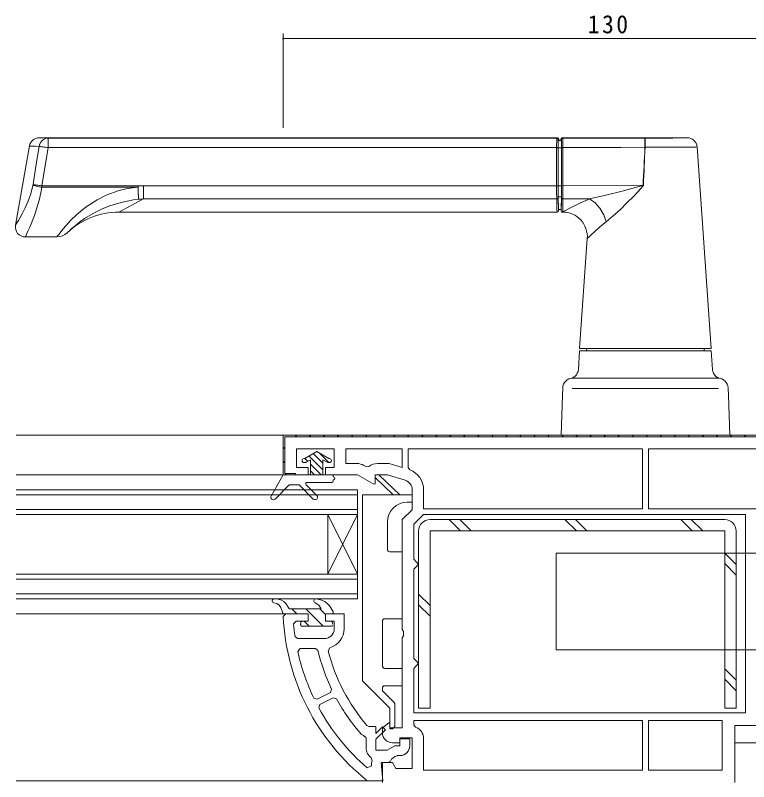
# Model space of a CAD drawing. Units: millimetres on the paper. Extents: x -420 to 373, y -297 to 267.
# Drawn here: x 103.5 to 251.3, y -151.9 to 2.6 of the extents above; entities that cross this region are included whole.
import ezdxf

# ---------------------------------------------------------------- set-up
doc = ezdxf.new("R2010")
doc.units = ezdxf.units.MM
doc.linetypes.add('DASHED3', pattern=[4, 3, -1])
for name, color, linetype, lineweight in [('0-3_YKK_12', 2, 'Continuous', 9), ('0-4_YKK_D', 6, 'Continuous', 9), ('0-6_YKK_13', 4, 'Continuous', 9), ('0-7_YKK_11', 7, 'Continuous', 9)]:
    doc.layers.add(name, color=color, linetype=linetype, lineweight=lineweight)
doc.styles.add('ＭＳ ゴシック', font='')
doc.styles.get('ＭＳ ゴシック').set_extended_font_data('MS Gothic')

msp = doc.modelspace()

# ---------------------------------------------------------------- linework, layer by layer
at = {"layer": '0-3_YKK_12'}
for p, q in [((103.631, -82.073), (157.986, -82.073)), ((103.631, -90.073), (157.258, -90.073)), ((103.631, -93.069), (172.484, -93.069)), ((103.631, -94.069), (172.484, -94.069)), ((172.484, -93.069), (172.484, -98.069)), ((103.631, -97.069), (172.484, -97.069)), ((103.631, -98.069), (172.484, -98.069)), ((166.484, -110.069), (166.484, -98.069)), ((172.484, -110.069), (166.484, -98.069)), ((172.484, -98.069), (166.484, -110.069)), ((172.484, -110.069), (172.484, -98.069)), ((103.631, -110.069), (172.484, -110.069)), ((103.631, -111.069), (172.484, -111.069)), ((172.484, -110.069), (172.484, -115.069)), ((103.631, -114.069), (172.484, -114.069)), ((103.631, -115.069), (172.484, -115.069)), ((103.631, -118.073), (157.662, -118.073)), ((257.986, -144.073), (248.486, -144.076)), ((103.631, -151.773), (174.66, -151.773))]:
    msp.add_line(p, q, dxfattribs=at)
at = {"layer": '0-4_YKK_D'}
for p, q in [((157.486, -20.073), (157.486, -1.073)), ((157.486, -2.073), (287.486, -2.073))]:
    msp.add_line(p, q, dxfattribs=at)
for start, end in [(0, 180), (180, 0)]:
    msp.add_arc((157.486, -2.073), 0.106, start, end, dxfattribs=at)
at = {"layer": '0-6_YKK_13'}
for p, q in [((108.437, -22.092), (108.312, -22.073)), ((212.687, -22.073), (108.312, -22.073)), ((212.614, -22.146), (110.081, -22.146)), ((110.081, -24.076), (110.081, -22.146)), ((212.687, -22.073), (212.614, -22.146)), ((212.914, -22.446), (212.987, -22.373)), ((213.56, -22.646), (212.914, -22.646)), ((212.987, -22.573), (212.987, -22.373)), ((213.487, -22.573), (212.987, -22.573)), ((213.487, -22.573), (213.487, -22.373)), ((213.487, -22.573), (213.56, -22.646)), ((213.86, -22.146), (213.787, -22.073)), ((213.787, -22.073), (238.916, -22.073)), ((238.916, -22.073), (238.888, -22.079)), ((103.521, -39.726), (106.342, -23.726)), ((108.278, -23.828), (107.65, -27.776)), ((212.897, -31.77), (212.899, -24.087)), ((212.901, -24.094), (213.573, -24.094)), ((213.573, -24.094), (213.576, -31.777)), ((213.578, -31.768), (213.575, -24.085)), ((230.395, -24.008), (230.403, -24.008)), ((230.403, -24.008), (230.412, -24.008)), ((240.912, -23.934), (243.737, -64.573)), ((107.65, -27.776), (107.053, -31.537)), ((107.053, -31.537), (107.036, -31.632)), ((108.827, -32.069), (108.845, -31.783)), ((128.216, -32.069), (108.827, -32.069)), ((129.31, -31.759), (128.216, -31.783)), ((128.216, -32.069), (128.216, -31.783)), ((129.31, -34.401), (129.31, -31.759)), ((212.899, -31.777), (213.576, -31.777)), ((230.01, -31.659), (213.872, -31.757)), ((230.092, -31.664), (230.01, -31.659)), ((212.909, -33.978), (213.566, -33.978)), ((129.31, -34.401), (124.32, -37.073)), ((128.328, -34.49), (128.818, -34.441)), ((128.818, -34.441), (129.31, -34.401)), ((129.31, -34.401), (212.608, -34.401)), ((219.236, -34.413), (213.863, -34.402)), ((219.236, -34.413), (219.237, -34.413)), ((212.687, -37.073), (124.32, -37.073)), ((212.987, -36.773), (212.985, -36.771)), ((212.987, -36.773), (212.987, -36.573)), ((213.487, -36.573), (212.987, -36.573)), ((213.487, -36.773), (213.487, -36.573)), ((213.489, -36.759), (213.487, -36.773)), ((113.963, -41.223), (114.11, -41.081)), ((114.11, -41.081), (114.448, -40.768)), ((111.871, -42.073), (105.491, -42.073)), ((217.237, -64.573), (218.777, -42.42)), ((218.655, -65.073), (218.637, -64.573)), ((242.337, -64.573), (242.32, -65.073)), ((216.977, -68.799), (217.237, -65.073)), ((217.237, -65.073), (243.737, -65.073)), ((243.998, -68.799), (243.737, -65.073)), ((245.154, -70.573), (215.82, -70.573)), ((247.208, -74.065), (247.153, -72.503)), ((213.487, -82.073), (213.767, -74.065)), ((245.225, -72.633), (215.749, -72.633)), ((247.208, -74.065), (247.487, -82.073)), ((213.487, -82.073), (216.485, -82.073)), ((244.489, -82.073), (216.485, -82.073)), ((244.489, -82.073), (247.487, -82.073)), ((164.236, -85.373), (161.811, -86.773)), ((162.69, -86.265), (165.486, -89.061)), ((163.544, -85.772), (165.486, -87.714)), ((164.236, -85.373), (166.661, -86.773)), ((164.841, -85.723), (166.692, -87.573)), ((161.811, -86.773), (161.686, -86.773)), ((161.918, -87.573), (161.686, -87.573)), ((161.836, -86.758), (162.422, -87.344)), ((162.986, -87.018), (162.118, -87.519)), ((162.986, -87.018), (162.986, -90.073)), ((162.986, -87.908), (165.151, -90.073)), ((165.486, -87.018), (166.353, -87.519)), ((165.486, -87.018), (165.486, -90.073)), ((166.786, -87.573), (166.553, -87.573)), ((166.786, -86.773), (166.661, -86.773)), ((162.986, -89.255), (163.804, -90.073)), ((155.052, -94.325), (157.486, -90.073)), ((167.586, -90.073), (157.486, -90.073)), ((167.586, -90.073), (167.586, -90.473)), ((167.586, -91.073), (167.586, -91.273)), ((176.789, -90.074), (175.989, -90.074)), ((175.989, -90.074), (175.989, -90.574)), ((175.989, -90.574), (179.652, -94.074)), ((180.967, -94.074), (176.789, -90.074)), ((158.686, -92.073), (155.84, -94.926)), ((160.686, -92.073), (158.686, -92.073)), ((160.686, -92.073), (163.539, -94.927)), ((164.247, -94.219), (162.112, -92.085)), ((167.286, -91.573), (162.324, -91.573)), ((173.489, -131.574), (173.489, -94.074)), ((173.489, -94.074), (183.489, -94.074)), ((183.489, -94.074), (183.489, -95.574)), ((183.489, -95.574), (182.489, -95.574)), ((178.489, -99.574), (178.489, -105.074)), ((246.486, -99.073), (187.086, -99.073)), ((190.941, -99.073), (193.241, -101.373)), ((193.064, -99.073), (195.364, -101.373)), ((214.276, -99.073), (216.576, -101.373)), ((216.399, -99.073), (218.699, -101.373)), ((237.61, -99.073), (239.91, -101.373)), ((239.733, -99.073), (242.033, -101.373)), ((212.487, -105.821), (212.487, -125.321)), ((212.487, -105.821), (262.484, -105.821)), ((246.486, -105.825), (248.786, -108.125)), ((246.486, -107.948), (248.786, -110.248)), ((184.786, -114.129), (187.086, -116.429)), ((158.851, -117.073), (165.12, -117.073)), ((159.219, -117.073), (160.219, -118.073)), ((162.048, -117.073), (165.548, -120.573)), ((164.876, -117.073), (166.001, -118.197)), ((184.786, -116.252), (187.086, -118.552)), ((162.286, -118.073), (157.662, -118.073)), ((162.486, -119.373), (162.486, -118.273)), ((165.986, -118.273), (165.986, -119.373)), ((167.286, -118.073), (166.186, -118.073)), ((160.986, -120.273), (160.986, -120.073)), ((161.486, -119.573), (162.286, -119.573)), ((161.719, -119.573), (162.719, -120.573)), ((166.186, -119.573), (166.986, -119.573)), ((177.489, -119.574), (177.489, -128.574)), ((167.186, -120.573), (161.286, -120.573)), ((212.487, -125.321), (262.487, -125.321)), ((246.486, -129.16), (248.786, -131.46)), ((246.486, -131.283), (248.786, -133.583)), ((178.989, -137.074), (173.489, -131.574)), ((177.489, -133.074), (177.489, -133.387)), ((177.636, -133.74), (179.989, -136.094))]:
    msp.add_line(p, q, dxfattribs=at)
at = {"layer": '0-6_YKK_13', "linetype": 'DASHED3'}
msp.add_line((213.767, -74.065), (213.821, -72.503), dxfattribs=at)
at = {"layer": '0-6_YKK_13'}
for points in [[(108.278, -23.828), (108.358, -23.487), (108.491, -23.167), (108.673, -22.877), (108.899, -22.626), (109.161, -22.422), (109.451, -22.271), (109.761, -22.178), (110.081, -22.146)], [(110.081, -22.146), (109.989, -22.144), (108.893, -22.116), (108.457, -22.095), (108.437, -22.092)], [(212.614, -22.146), (212.611, -22.186), (212.609, -22.297), (212.606, -22.475), (212.604, -22.714), (212.602, -23.004), (212.601, -23.337), (212.6, -23.698), (212.599, -24.076)], [(212.899, -24.087), (212.9, -23.765), (212.901, -23.458), (212.902, -23.176), (212.904, -22.928), (212.906, -22.725), (212.909, -22.574), (212.911, -22.48), (212.914, -22.446)], [(212.987, -22.573), (212.914, -22.646), (212.912, -22.676), (212.909, -22.759), (212.907, -22.893), (212.905, -23.072), (212.903, -23.29), (212.902, -23.539), (212.901, -23.81), (212.901, -24.094), (212.899, -31.777), (212.899, -32.296), (212.9, -32.796), (212.902, -33.256), (212.905, -33.656), (212.909, -33.978), (212.923, -34.896), (212.939, -35.623), (212.955, -36.148), (212.971, -36.467), (212.987, -36.573)], [(213.487, -22.373), (213.56, -22.446), (213.565, -22.547), (213.57, -22.828), (213.573, -23.258), (213.575, -23.788), (213.575, -24.085)], [(213.573, -24.094), (213.573, -23.81), (213.572, -23.539), (213.571, -23.29), (213.569, -23.072), (213.567, -22.893), (213.565, -22.759), (213.563, -22.676), (213.56, -22.646)], [(230.426, -22.147), (230.403, -22.147), (225.537, -22.147), (220.671, -22.146), (215.805, -22.146), (213.86, -22.146)], [(213.874, -24.075), (213.874, -23.724), (213.872, -23.101), (213.869, -22.595), (213.865, -22.265), (213.861, -22.15), (213.86, -22.146)], [(230.395, -24.008), (230.395, -23.641), (230.396, -23.29), (230.397, -22.97), (230.398, -22.69), (230.399, -22.461), (230.4, -22.291), (230.402, -22.185), (230.403, -22.147)], [(230.412, -24.008), (230.412, -23.64), (230.413, -23.29), (230.414, -22.97), (230.416, -22.69), (230.418, -22.461), (230.421, -22.291), (230.423, -22.185), (230.426, -22.147)], [(238.888, -22.079), (238.833, -22.084), (238.577, -22.094), (238.155, -22.104), (237.574, -22.113), (236.847, -22.121), (235.99, -22.129), (235.019, -22.135), (233.954, -22.14), (232.818, -22.144), (231.634, -22.146), (230.426, -22.147)], [(106.342, -23.726), (106.497, -23.749), (106.978, -23.778), (107.539, -23.802), (108.278, -23.828)], [(108.278, -23.828), (108.412, -23.841), (108.581, -23.86), (108.78, -23.885), (109.007, -23.915), (109.255, -23.95), (109.521, -23.989), (109.798, -24.032), (110.081, -24.076)], [(128.216, -31.783), (108.845, -31.783), (110.081, -24.076)], [(110.081, -24.076), (212.599, -24.076), (212.597, -31.759), (129.31, -31.759)], [(212.599, -24.076), (212.658, -24.077), (212.714, -24.077), (212.765, -24.078), (212.811, -24.079), (212.848, -24.081), (212.876, -24.083), (212.893, -24.085), (212.899, -24.087)], [(213.575, -24.085), (213.581, -24.083), (213.599, -24.081), (213.626, -24.08), (213.663, -24.078), (213.709, -24.077), (213.76, -24.076), (213.816, -24.075), (213.874, -24.075)], [(213.872, -31.757), (213.872, -31.157), (213.873, -28.759), (213.874, -24.075), (217.578, -24.06), (223.986, -24.034), (225.529, -24.028), (230.395, -24.008)], [(230.412, -24.008), (232.163, -24.007), (233.866, -24.004), (235.473, -23.999), (236.94, -23.992), (238.222, -23.984), (239.286, -23.974), (240.099, -23.963), (240.64, -23.951), (240.912, -23.934)], [(107.036, -31.632), (106.951, -32.019), (106.521, -33.575), (106.002, -35.012), (105.466, -36.24), (104.934, -37.309), (104.488, -38.127), (104.101, -38.79), (103.811, -39.266), (103.615, -39.579), (103.524, -39.721), (103.532, -39.709)], [(105.501, -42.052), (105.494, -42.067), (105.51, -42.034), (105.579, -41.891), (105.763, -41.503), (106.035, -40.914), (106.401, -40.088), (106.82, -39.079), (107.326, -37.746), (107.831, -36.239), (108.331, -34.452), (108.744, -32.546), (108.827, -32.069)], [(107.036, -31.632), (107.168, -31.675), (107.336, -31.723), (107.534, -31.776), (107.759, -31.832), (108.006, -31.891), (108.27, -31.951), (108.546, -32.011), (108.827, -32.069)], [(107.053, -31.537), (107.189, -31.55), (107.358, -31.569), (107.557, -31.594), (107.782, -31.624), (108.028, -31.658), (108.291, -31.697), (108.565, -31.739), (108.845, -31.783)], [(128.216, -32.069), (127.115, -32.171), (125.75, -32.39), (124.404, -32.714), (121.805, -33.643), (119.958, -34.576), (117.801, -35.991), (115.896, -37.562), (114.707, -38.716), (113.699, -39.807), (113.128, -40.473), (112.657, -41.051), (112.309, -41.494), (112.06, -41.821), (111.909, -42.021), (111.879, -42.061)], [(128.216, -32.069), (128.232, -32.438), (128.248, -32.798), (128.264, -33.144), (128.279, -33.47), (128.293, -33.773), (128.306, -34.046), (128.318, -34.287), (128.328, -34.49)], [(212.597, -31.759), (212.655, -31.76), (212.711, -31.76), (212.763, -31.761), (212.808, -31.763), (212.846, -31.764), (212.873, -31.766), (212.891, -31.768), (212.897, -31.77)], [(212.597, -31.759), (212.597, -32.382), (212.599, -32.983), (212.601, -33.535), (212.604, -34.014), (212.608, -34.401)], [(212.908, -34.147), (212.904, -33.799), (212.901, -33.368), (212.899, -32.871), (212.897, -32.331), (212.897, -31.77)], [(213.578, -31.768), (213.577, -32.445), (213.574, -33.285), (213.569, -33.965), (213.566, -34.148)], [(213.576, -31.777), (213.575, -32.296), (213.574, -32.796), (213.572, -33.256), (213.569, -33.656), (213.566, -33.978)], [(213.578, -31.768), (213.584, -31.766), (213.601, -31.764), (213.628, -31.762), (213.664, -31.76), (213.709, -31.759), (213.759, -31.758), (213.814, -31.757), (213.872, -31.757)], [(213.863, -34.402), (213.865, -34.198), (213.869, -33.443), (213.871, -32.509), (213.872, -31.757)], [(218.801, -42.397), (218.843, -42.355), (219.122, -42.08), (219.618, -41.602), (220.289, -40.974), (221.231, -40.134), (222.335, -39.222), (222.61, -39.008), (224.005, -37.844), (225.439, -36.514), (226.747, -35.235), (228.061, -33.911), (229.049, -32.896), (229.595, -32.325), (230.043, -31.801), (230.08, -31.725), (230.092, -31.664)], [(230.01, -31.659), (230.007, -31.667), (229.999, -31.677), (229.962, -31.7), (229.768, -31.77), (228.978, -31.992), (225.81, -32.833), (222.516, -33.67), (219.236, -34.413)], [(213.566, -33.978), (213.551, -34.896), (213.536, -35.623), (213.52, -36.148), (213.504, -36.467), (213.487, -36.573)], [(114.448, -40.768), (114.632, -40.597), (115.54, -39.812), (116.43, -39.112), (117.456, -38.384), (119.149, -37.352), (121.006, -36.431), (122.533, -35.824), (124.099, -35.322), (125.709, -34.917), (127.342, -34.62), (128.328, -34.49)], [(212.608, -34.401), (212.666, -34.396), (212.722, -34.381), (212.774, -34.358), (212.82, -34.326), (212.857, -34.288), (212.885, -34.244), (212.902, -34.196), (212.908, -34.147)], [(212.608, -34.401), (212.623, -35.346), (212.638, -36.095), (212.654, -36.636), (212.671, -36.963), (212.687, -37.073)], [(212.985, -36.771), (212.971, -36.666), (212.954, -36.344), (212.938, -35.812), (212.923, -35.076), (212.908, -34.147)], [(213.566, -34.148), (213.545, -35.453), (213.52, -36.343), (213.504, -36.664), (213.489, -36.759)], [(213.566, -34.148), (213.572, -34.197), (213.589, -34.244), (213.617, -34.288), (213.654, -34.326), (213.699, -34.357), (213.75, -34.381), (213.805, -34.396), (213.863, -34.402)], [(213.787, -37.073), (213.804, -36.963), (213.82, -36.635), (213.827, -36.414), (213.841, -35.837), (213.854, -35.088), (213.863, -34.402)], [(219.237, -34.413), (218.843, -34.581), (217.285, -35.286), (215.929, -35.949), (214.982, -36.435), (214.277, -36.809), (213.931, -36.996), (213.79, -37.073)], [(222.61, -39.008), (222.101, -37.588), (221.316, -36.269), (220.331, -35.177), (219.237, -34.413)], [(243.737, -64.573), (230.487, -64.573), (217.237, -64.573)], [(215.707, -70.524), (215.765, -70.502), (215.818, -70.479), (215.837, -70.47), (215.85, -70.463), (215.86, -70.459), (215.87, -70.453), (215.887, -70.445), (215.945, -70.414), (216.264, -70.197), (216.57, -69.877), (216.762, -69.572), (216.904, -69.212), (216.976, -68.813), (216.975, -68.8)], [(245.267, -70.524), (245.209, -70.502), (245.157, -70.479), (245.138, -70.47), (245.124, -70.463), (245.114, -70.459), (245.104, -70.453), (245.087, -70.445), (245.029, -70.414), (244.711, -70.197), (244.405, -69.877), (244.212, -69.572), (244.07, -69.212), (243.999, -68.813), (243.999, -68.8)], [(184.786, -101.373), (184.786, -137.073), (187.086, -137.073), (187.086, -101.373), (246.486, -101.373), (246.486, -137.073), (248.786, -137.073), (248.786, -101.373)], [(178.989, -105.574), (181.489, -105.574), (181.489, -119.074), (177.989, -119.074)], [(155.584, -115.862), (156.218, -115.99), (156.687, -116.331), (157.021, -116.818), (157.4, -117.919)], [(155.701, -115.073), (156.45, -115.106), (157.158, -115.289), (157.61, -115.588), (157.994, -115.997), (158.615, -116.958)], [(163.925, -115.851), (164.686, -116.331), (165.12, -117.073)], [(167.532, -117.601), (166.791, -116.477), (166.365, -115.999), (165.873, -115.62), (165.031, -115.278), (164.098, -115.073)], [(177.989, -129.074), (181.489, -129.074), (181.489, -132.574), (177.989, -132.574)], [(179.989, -136.094), (179.989, -140.774), (179.489, -141.274), (178.989, -141.274), (178.989, -137.074)]]:
    msp.add_lwpolyline(points, dxfattribs=at)
for centre, radius, start, end in [((108.312, -24.073), 2, 90.00127, 170.00034), ((212.614, -22.446), 0.3, 0.00526, 89.99472), ((212.687, -22.373), 0.3, 359.99908, 90), ((213.787, -22.373), 0.3, 90, 180.0009), ((213.86, -22.446), 0.3, 90.00526, 179.99472), ((238.916, -24.073), 2, 3.97696, 89.99884), ((-1537.476, 61.084), 1769.918, 356.99634, 357.24432), ((-1584.46, 47.937), 1816.297, 357.48814, 357.72986), ((-1098.737, -83.966), 1228.062, 2.30891, 2.43535), ((124.32, -52.073), 15, 89.7567, 133.76173), ((212.687, -36.773), 0.3, 270, 359.99857), ((213.787, -36.773), 0.3, 180.00142, 270.02521), ((213.79, -42.073), 5, 356.02264, 90), ((105.491, -40.073), 2, 170, 270), ((111.871, -39.073), 3, 270, 313.76173), ((215.82, -72.573), 2, 90, 177.99998), ((245.154, -72.573), 2, 2, 90), ((161.686, -87.173), 0.4, 90, 270), ((161.918, -87.173), 0.4, 270, 300), ((166.553, -87.173), 0.4, 239.99998, 270), ((166.786, -87.173), 0.4, 270, 90), ((167.586, -90.773), 0.3, 270, 90), ((162.324, -91.873), 0.3, 90, 224.99997), ((167.286, -91.273), 0.3, 269.99998, 359.99998), ((163.893, -94.573), 0.5, 225, 45.00015), ((155.486, -94.573), 0.5, 150.20996, 315.07144), ((182.489, -99.574), 4, 90, 180), ((187.086, -101.373), 2.3, 90, 180), ((246.486, -101.373), 2.3, 0, 90), ((178.989, -105.074), 0.5, 180, 270), ((155.673, -115.472), 0.4, 85.99062, 257.07654), ((164.045, -115.47), 0.4, 82.46327, 252.49817), ((158.851, -116.773), 0.3, 217.98883, 269.99998), ((157.662, -117.773), 0.3, 209.07475, 269.99998), ((162.286, -118.273), 0.2, 359.99998, 89.99998), ((166.186, -118.273), 0.2, 89.99998, 179.99998), ((167.286, -117.773), 0.3, 269.99998, 34.92616), ((161.486, -120.073), 0.5, 90, 179.99998), ((161.286, -120.273), 0.3, 179.99998, 270), ((162.286, -119.373), 0.2, 269.99998, 359.99998), ((166.186, -119.373), 0.2, 179.99998, 269.99998), ((166.986, -120.073), 0.5, 359.99998, 89.99998), ((167.186, -120.273), 0.3, 270, 359.99998), ((177.989, -119.574), 0.5, 90, 180), ((177.989, -128.574), 0.5, 180, 270), ((177.989, -133.074), 0.5, 90, 180), ((177.989, -133.387), 0.5, 180, 225)]:
    msp.add_arc(centre, radius, start, end, dxfattribs=at)
at = {"layer": '0-7_YKK_11'}
for p, q in [((160.207, -82.073), (159.907, -82.373)), ((163.035, -82.073), (162.735, -82.373)), ((165.863, -82.073), (165.563, -82.373)), ((168.692, -82.073), (168.392, -82.373)), ((171.52, -82.073), (171.22, -82.373)), ((174.349, -82.073), (174.049, -82.373)), ((177.177, -82.073), (176.877, -82.373)), ((180.006, -82.073), (179.706, -82.373)), ((182.834, -82.073), (182.534, -82.373)), ((185.662, -82.073), (185.362, -82.373)), ((188.491, -82.073), (188.191, -82.373)), ((191.319, -82.073), (191.019, -82.373)), ((194.148, -82.073), (193.848, -82.373)), ((196.976, -82.073), (196.676, -82.373)), ((199.805, -82.073), (199.505, -82.373)), ((202.633, -82.073), (202.333, -82.373)), ((205.461, -82.073), (205.161, -82.373)), ((208.29, -82.073), (207.99, -82.373)), ((211.118, -82.073), (210.818, -82.373)), ((213.947, -82.073), (213.647, -82.373)), ((216.775, -82.073), (216.475, -82.373)), ((219.604, -82.073), (219.304, -82.373)), ((222.432, -82.073), (222.132, -82.373)), ((225.26, -82.073), (224.96, -82.373)), ((228.089, -82.073), (227.789, -82.373)), ((230.917, -82.073), (230.617, -82.373)), ((233.746, -82.073), (233.446, -82.373)), ((236.574, -82.073), (236.274, -82.373)), ((239.403, -82.073), (239.103, -82.373)), ((242.231, -82.073), (241.931, -82.373)), ((245.059, -82.073), (244.759, -82.373)), ((247.888, -82.073), (247.588, -82.373)), ((250.716, -82.073), (250.416, -82.373)), ((157.786, -84.494), (157.486, -84.794)), ((170.086, -84.773), (181.486, -84.773)), ((182.686, -84.773), (229.886, -84.773)), ((157.786, -87.322), (157.486, -87.622)), ((159.986, -89.773), (157.786, -89.773)), ((158.163, -89.773), (157.876, -90.061)), ((263.186, -96.873), (231.086, -96.873)), ((159.878, -122.644), (160.373, -123.073)), ((160.373, -123.073), (165.786, -123.073)), ((160.373, -123.073), (165.786, -123.073)), ((164.479, -125.458), (163.992, -125.073)), ((166.898, -124.915), (166.552, -125.517)), ((164.881, -136.378), (167.556, -135.016)), ((164.669, -137.063), (164.881, -136.378)), ((183.786, -138.073), (250.686, -138.073)), ((183.786, -139.573), (229.886, -139.573)), ((231.086, -139.573), (245.986, -139.573)), ((175.236, -147.109), (175.414, -147.693)), ((175.258, -148.727), (174.434, -149.138))]:
    msp.add_line(p, q, dxfattribs=at)
for points in [[(157.486, -82.073), (287.486, -82.073)], [(182.061, -91.145), (178.486, -90.073), (175.986, -90.073), (175.986, -91.832), (175.759, -91.963), (172.486, -90.073), (165.986, -90.073), (165.986, -88.573), (167.786, -88.573), (167.786, -84.773), (160.186, -84.773), (160.186, -88.573), (162.486, -88.573), (162.486, -90.073), (157.486, -90.073), (157.486, -82.073)], [(159.986, -89.773), (157.786, -89.773), (157.786, -82.373), (287.186, -82.373), (287.186, -95.773), (284.986, -95.773), (284.986, -96.073), (286.986, -96.073)], [(170.086, -84.773), (181.486, -84.773), (181.486, -88.572), (178.823, -87.773), (176.486, -87.773)], [(172.352, -87.773), (170.086, -87.773), (170.086, -84.773)], [(182.686, -84.773), (229.886, -84.773), (229.886, -96.873), (185.786, -96.873), (185.786, -93.061)], [(183.009, -89.04), (182.686, -88.572), (182.686, -84.773)], [(174.76, -88.368), (174.201, -88.408), (173.752, -88.148)], [(157.986, -90.073), (159.986, -90.073), (159.986, -89.773)], [(177.486, -142.073), (177.486, -141.073), (178.741, -140.052), (178.986, -140.168), (178.986, -141.073), (181.486, -141.073), (181.486, -122.939), (181.736, -122.506), (181.736, -121.64), (181.486, -121.207), (181.486, -99.073), (183.486, -97.073), (183.486, -93.061)], [(157.486, -118.596), (157.986, -118.073), (162.486, -118.073), (162.486, -119.573), (160.088, -119.573), (159.589, -120.115)], [(167.786, -121.073), (167.786, -119.573), (165.986, -119.573), (165.986, -118.073), (169.786, -118.073), (169.786, -121.073)], [(163.992, -125.073), (160.916, -125.073), (160.428, -125.68)], [(163.656, -135.081), (164.334, -135.31), (167.008, -133.948), (167.232, -133.287)], [(164.881, -136.378), (167.556, -135.016), (168.221, -135.221)], [(174.356, -140.599), (174.735, -140.773), (176.186, -140.773), (176.186, -142.207), (177.503, -140.89), (178.069, -141.456), (176.186, -143.339), (176.186, -145.573), (178.427, -145.573), (179.986, -144.673), (180.986, -144.673), (180.986, -143.273), (182.986, -143.273), (182.986, -144.673)], [(183.786, -139.573), (229.886, -139.573), (229.886, -149.573), (185.786, -149.573), (185.786, -143.273)], [(184.119, -140.916), (183.786, -140.445), (183.786, -139.573)], [(265.486, -140.573), (248.486, -140.573), (248.486, -152.073)], [(173.285, -142.413), (173.672, -142.581), (174.186, -143.081), (174.186, -145.073)], [(177.486, -152.073), (177.486, -148.073), (179.486, -148.073), (180.179, -149.273), (183.486, -149.273), (183.486, -143.073), (180.986, -143.073)], [(180.986, -143.073), (180.986, -144.073), (179.486, -144.073)], [(180.986, -146.673), (180.543, -146.673), (180.422, -146.688)], [(179.094, -147.784), (178.641, -148.073), (177.208, -148.073), (177.531, -151.773), (174.66, -151.773), (174.348, -151.664)]]:
    msp.add_lwpolyline(points, dxfattribs=at)
for points in [[(263.186, -96.873), (231.086, -96.873), (231.086, -84.773), (263.186, -84.773)], [(183.786, -138.073), (250.686, -138.073), (250.686, -98.073), (185.739, -98.073), (183.786, -100.026), (183.786, -107.073), (184.286, -107.573), (184.786, -108.073), (184.286, -108.573), (183.786, -109.073), (183.786, -127.073), (184.286, -127.573), (184.786, -128.073), (184.286, -128.573), (183.786, -129.073)], [(231.086, -139.573), (245.986, -139.573), (245.986, -149.573), (231.086, -149.573)]]:
    msp.add_lwpolyline(points, close=True, dxfattribs=at)
for centre, radius, start, end in [((172.352, -90.573), 2.8, 59.99998, 90), ((176.486, -90.573), 2.8, 89.99998, 128.05968), ((181.486, -93.061), 4.3, 359.99997, 69.25763), ((181.486, -93.061), 2, 359.99998, 73.30077), ((202.438, -116.507), 45, 182.66092, 231.37575), ((202.438, -116.507), 43, 184.81299, 188.20569), ((165.786, -121.073), 2, 270, 359.99998), ((165.786, -121.073), 4, 286.13879, 0), ((202.438, -116.507), 43, 192.31673, 205.59113), ((202.438, -116.507), 39, 193.26862, 205.48409), ((202.438, -116.507), 37, 194.09454, 220.62616), ((202.438, -116.507), 39, 208.67566, 221.62587), ((202.438, -116.507), 43, 208.55736, 229.36305), ((179.486, -142.073), 2, 180, 269.99998), ((183.286, -143.273), 2.5, 0, 70.52876), ((176.686, -145.073), 2.5, 179.99997, 234.54309), ((180.986, -144.673), 2, 270, 359.99998), ((180.907, -148.628), 2, 104.05469, 155.03664), ((177.753, -148.573), 2.5, 159.38329, 183.54097)]:
    msp.add_arc(centre, radius, start, end, dxfattribs=at)

# ---------------------------------------------------------------- texts
at = {"layer": '0-4_YKK_D', "color": 3, "insert": (218.886, -1.073), "char_height": 3.666, "attachment_point": 7, "style": 'ＭＳ ゴシック'}
msp.add_mtext('\\T1.21;\\W0.95;130', dxfattribs=at)

doc.saveas('drawing.dxf')
